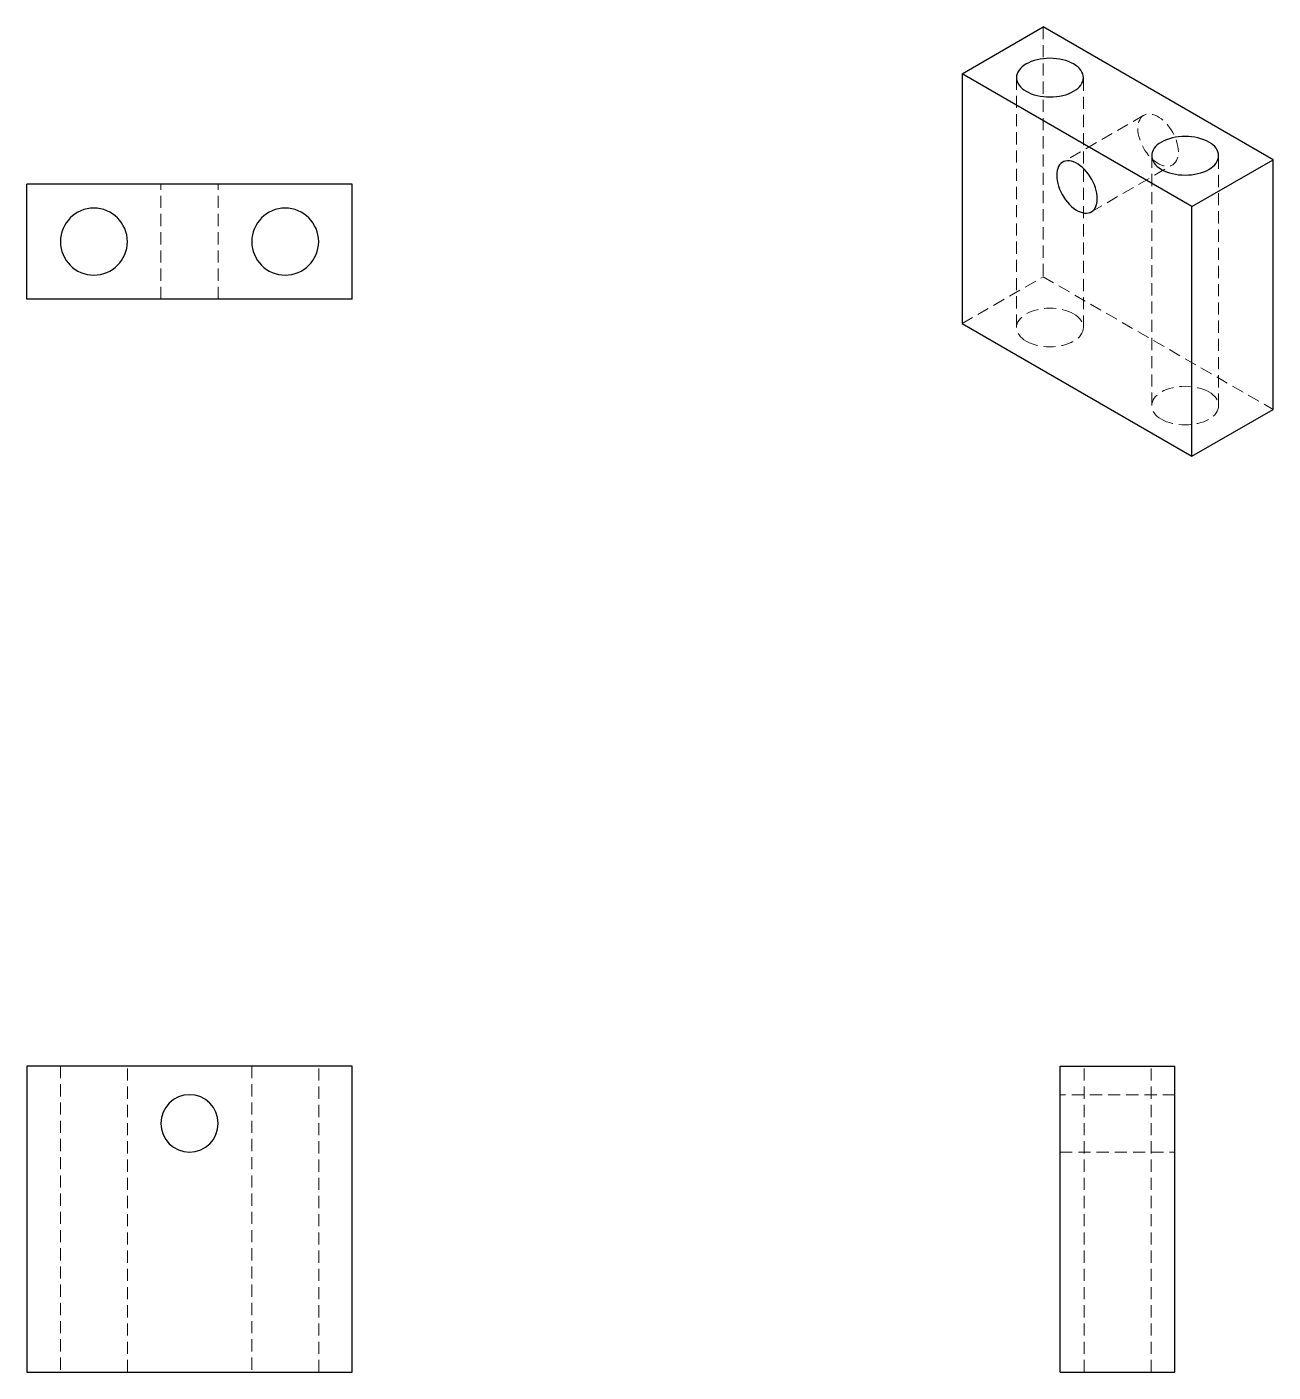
# Model space of a CAD drawing. Header units: millimetres. Extents: x 355 to 486, y 227 to 367.
import ezdxf

# ---------------------------------------------------------------- set-up
doc = ezdxf.new("R2010")
doc.units = ezdxf.units.MM
doc.linetypes.add('HIDDEN', pattern=[1.905, 1.27, -0.635])

msp = doc.modelspace()

# ---------------------------------------------------------------- linework, layer by layer
at = {"color": 7, "linetype": 'Continuous', "lineweight": 25}
for p, q in [((453.12, 362.43), (461.6, 367.33)), ((485.64, 353.45), (461.6, 367.33)), ((453.12, 362.43), (453.12, 336.31)), ((477.16, 348.56), (453.12, 362.43)), ((477.16, 348.56), (485.64, 353.45)), ((485.64, 327.33), (485.64, 353.45)), ((355.36, 338.88), (355.36, 350.88)), ((389.36, 350.88), (355.36, 350.88)), ((389.36, 338.88), (389.36, 350.88)), ((477.16, 322.43), (477.16, 348.56)), ((389.36, 338.88), (355.36, 338.88)), ((453.12, 336.31), (477.16, 322.43)), ((477.16, 322.43), (485.64, 327.33)), ((389.36, 258.67), (355.36, 258.67)), ((355.36, 258.67), (355.36, 226.67)), ((389.36, 226.67), (389.36, 258.67)), ((463.38, 226.67), (463.38, 258.67)), ((463.38, 258.67), (475.38, 258.67)), ((475.38, 226.67), (475.38, 258.67)), ((355.36, 226.67), (389.36, 226.67)), ((463.38, 226.67), (475.38, 226.67))]:
    msp.add_line(p, q, dxfattribs=at)
at = {"color": 7, "linetype": 'HIDDEN', "lineweight": 18}
for p, q in [((461.6, 367.33), (461.6, 341.2)), ((458.81, 362.03), (458.81, 335.9)), ((465.81, 335.9), (465.81, 362.03)), ((472.12, 358.09), (463.64, 353.19)), ((472.95, 353.86), (472.95, 327.73)), ((479.95, 327.73), (479.95, 353.86)), ((466.64, 348), (475.12, 352.9)), ((369.36, 338.88), (369.36, 350.88)), ((375.36, 338.88), (375.36, 350.88)), ((453.12, 336.31), (461.6, 341.2)), ((461.6, 341.2), (485.64, 327.33)), ((358.86, 258.67), (358.86, 226.67)), ((365.86, 226.67), (365.86, 258.67)), ((378.86, 258.67), (378.86, 226.67)), ((385.86, 226.67), (385.86, 258.67)), ((465.88, 226.67), (465.88, 258.67)), ((472.88, 226.67), (472.88, 258.67)), ((475.38, 255.67), (463.38, 255.67)), ((463.38, 249.67), (475.38, 249.67))]:
    msp.add_line(p, q, dxfattribs=at)
at = {"color": 7, "linetype": 'Continuous', "lineweight": 25, "flags": 128}
for points in [[(464.78, 363.46), (464.53, 363.59), (464.25, 363.71), (463.96, 363.81), (463.65, 363.89), (463.32, 363.96), (462.99, 364.01), (462.65, 364.04), (462.31, 364.05), (461.97, 364.04), (461.63, 364.01), (461.29, 363.96), (460.97, 363.89), (460.66, 363.81), (460.36, 363.71), (460.09, 363.59), (459.83, 363.46), (459.6, 363.31), (459.4, 363.15), (459.22, 362.98), (459.08, 362.8), (458.96, 362.61), (458.88, 362.42), (458.83, 362.22), (458.81, 362.03), (458.83, 361.83), (458.88, 361.63), (458.96, 361.44), (459.08, 361.25), (459.22, 361.07), (459.4, 360.9), (459.6, 360.74), (459.83, 360.6)], [(459.83, 360.6), (460.09, 360.46), (460.36, 360.35), (460.66, 360.24), (460.97, 360.16), (461.29, 360.09), (461.63, 360.05), (461.97, 360.02), (462.31, 360.01), (462.65, 360.02), (462.99, 360.05), (463.32, 360.09), (463.65, 360.16), (463.96, 360.24), (464.25, 360.35), (464.53, 360.46), (464.78, 360.6), (465.01, 360.74), (465.22, 360.9), (465.4, 361.07), (465.54, 361.25), (465.66, 361.44), (465.74, 361.63), (465.79, 361.83), (465.81, 362.03), (465.79, 362.22), (465.74, 362.42), (465.66, 362.61), (465.54, 362.8), (465.4, 362.98), (465.22, 363.15), (465.01, 363.31), (464.78, 363.46)], [(478.93, 355.29), (478.67, 355.42), (478.4, 355.54), (478.1, 355.64), (477.79, 355.73), (477.47, 355.8), (477.13, 355.84), (476.79, 355.87), (476.45, 355.88), (476.11, 355.87), (475.77, 355.84), (475.44, 355.8), (475.11, 355.73), (474.8, 355.64), (474.51, 355.54), (474.23, 355.42), (473.98, 355.29), (473.75, 355.14), (473.54, 354.99), (473.36, 354.82), (473.22, 354.64), (473.1, 354.45), (473.02, 354.26), (472.97, 354.06), (472.95, 353.86), (472.97, 353.66), (473.02, 353.47), (473.1, 353.28), (473.22, 353.09), (473.36, 352.91), (473.54, 352.74), (473.75, 352.58), (473.98, 352.43)], [(473.98, 352.43), (474.23, 352.3), (474.51, 352.18), (474.8, 352.08), (475.11, 352), (475.44, 351.93), (475.77, 351.88), (476.11, 351.85), (476.45, 351.84), (476.79, 351.85), (477.13, 351.88), (477.47, 351.93), (477.79, 352), (478.1, 352.08), (478.4, 352.18), (478.67, 352.3), (478.93, 352.43), (479.16, 352.58), (479.36, 352.74), (479.54, 352.91), (479.68, 353.09), (479.8, 353.28), (479.88, 353.47), (479.93, 353.66), (479.95, 353.86), (479.93, 354.06), (479.88, 354.26), (479.8, 354.45), (479.68, 354.64), (479.54, 354.82), (479.36, 354.99), (479.16, 355.14), (478.93, 355.29)], [(467.26, 349.37), (467.25, 349.64), (467.21, 349.93), (467.15, 350.22), (467.06, 350.51), (466.96, 350.81), (466.83, 351.1), (466.68, 351.39), (466.51, 351.67), (466.33, 351.94), (466.13, 352.19), (465.92, 352.42), (465.7, 352.63), (465.48, 352.82), (465.25, 352.98), (465.02, 353.11), (464.79, 353.21), (464.57, 353.28), (464.35, 353.33), (464.14, 353.33), (463.95, 353.31), (463.76, 353.26), (463.6, 353.17), (463.45, 353.05), (463.32, 352.91), (463.21, 352.74), (463.13, 352.54), (463.07, 352.32), (463.03, 352.08), (463.02, 351.82)], [(463.02, 351.82), (463.03, 351.55), (463.07, 351.27), (463.13, 350.97), (463.21, 350.68), (463.32, 350.38), (463.45, 350.09), (463.6, 349.8), (463.76, 349.52), (463.95, 349.26), (464.14, 349.01), (464.35, 348.77), (464.57, 348.56), (464.79, 348.38), (465.02, 348.22), (465.25, 348.08), (465.48, 347.98), (465.7, 347.91), (465.92, 347.87), (466.13, 347.86), (466.33, 347.88), (466.51, 347.94), (466.68, 348.02), (466.83, 348.14), (466.96, 348.28), (467.06, 348.46), (467.15, 348.65), (467.21, 348.87), (467.25, 349.11), (467.26, 349.37)]]:
    msp.add_lwpolyline(points, dxfattribs=at)
at = {"color": 7, "linetype": 'HIDDEN', "lineweight": 18, "flags": 128}
for points in [[(475.74, 354.27), (475.73, 354.54), (475.69, 354.83), (475.63, 355.12), (475.55, 355.41), (475.44, 355.71), (475.31, 356), (475.16, 356.29), (475, 356.57), (474.81, 356.83), (474.62, 357.09), (474.41, 357.32), (474.19, 357.53), (473.97, 357.71), (473.74, 357.87), (473.51, 358.01), (473.28, 358.11), (473.06, 358.18), (472.84, 358.22), (472.63, 358.23), (472.43, 358.21), (472.25, 358.15), (472.08, 358.07), (471.93, 357.95), (471.8, 357.81), (471.7, 357.63), (471.61, 357.44), (471.55, 357.22), (471.51, 356.98), (471.5, 356.72)], [(471.5, 356.72), (471.51, 356.45), (471.55, 356.16), (471.61, 355.87), (471.7, 355.58), (471.8, 355.28), (471.93, 354.99), (472.08, 354.7), (472.25, 354.42), (472.43, 354.15), (472.63, 353.9), (472.84, 353.67), (473.06, 353.46), (473.28, 353.28), (473.51, 353.11), (473.74, 352.98), (473.97, 352.88), (474.19, 352.81), (474.41, 352.77), (474.62, 352.76), (474.81, 352.78), (475, 352.83), (475.16, 352.92), (475.31, 353.04), (475.44, 353.18), (475.55, 353.35), (475.63, 353.55), (475.69, 353.77), (475.73, 354.01), (475.74, 354.27)], [(464.78, 337.33), (464.53, 337.46), (464.25, 337.58), (463.96, 337.68), (463.65, 337.76), (463.32, 337.83), (462.99, 337.88), (462.65, 337.91), (462.31, 337.92), (461.97, 337.91), (461.63, 337.88), (461.29, 337.83), (460.97, 337.76), (460.66, 337.68), (460.36, 337.58), (460.09, 337.46), (459.83, 337.33), (459.6, 337.18), (459.4, 337.02), (459.22, 336.85), (459.08, 336.67), (458.96, 336.48), (458.88, 336.29), (458.83, 336.1), (458.81, 335.9), (458.83, 335.7), (458.88, 335.5), (458.96, 335.31), (459.08, 335.12), (459.22, 334.94), (459.4, 334.77), (459.6, 334.62), (459.83, 334.47)], [(459.83, 334.47), (460.09, 334.34), (460.36, 334.22), (460.66, 334.12), (460.97, 334.03), (461.29, 333.96), (461.63, 333.92), (461.97, 333.89), (462.31, 333.88), (462.65, 333.89), (462.99, 333.92), (463.32, 333.96), (463.65, 334.03), (463.96, 334.12), (464.25, 334.22), (464.53, 334.34), (464.78, 334.47), (465.01, 334.62), (465.22, 334.77), (465.4, 334.94), (465.54, 335.12), (465.66, 335.31), (465.74, 335.5), (465.79, 335.7), (465.81, 335.9), (465.79, 336.1), (465.74, 336.29), (465.66, 336.48), (465.54, 336.67), (465.4, 336.85), (465.22, 337.02), (465.01, 337.18), (464.78, 337.33)], [(478.93, 329.16), (478.67, 329.3), (478.4, 329.41), (478.1, 329.52), (477.79, 329.6), (477.47, 329.67), (477.13, 329.71), (476.79, 329.74), (476.45, 329.75), (476.11, 329.74), (475.77, 329.71), (475.44, 329.67), (475.11, 329.6), (474.8, 329.52), (474.51, 329.41), (474.23, 329.3), (473.98, 329.16), (473.75, 329.02), (473.54, 328.86), (473.36, 328.69), (473.22, 328.51), (473.1, 328.32), (473.02, 328.13), (472.97, 327.93), (472.95, 327.73), (472.97, 327.54), (473.02, 327.34), (473.1, 327.15), (473.22, 326.96), (473.36, 326.78), (473.54, 326.61), (473.75, 326.45), (473.98, 326.3)], [(473.98, 326.3), (474.23, 326.17), (474.51, 326.05), (474.8, 325.95), (475.11, 325.87), (475.44, 325.8), (475.77, 325.75), (476.11, 325.72), (476.45, 325.71), (476.79, 325.72), (477.13, 325.75), (477.47, 325.8), (477.79, 325.87), (478.1, 325.95), (478.4, 326.05), (478.67, 326.17), (478.93, 326.3), (479.16, 326.45), (479.36, 326.61), (479.54, 326.78), (479.68, 326.96), (479.8, 327.15), (479.88, 327.34), (479.93, 327.54), (479.95, 327.73), (479.93, 327.93), (479.88, 328.13), (479.8, 328.32), (479.68, 328.51), (479.54, 328.69), (479.36, 328.86), (479.16, 329.02), (478.93, 329.16)]]:
    msp.add_lwpolyline(points, dxfattribs=at)
at = {"color": 7, "linetype": 'Continuous', "lineweight": 25}
for centre, radius, start, end in [((362.36, 344.88), 3.5, 90, 270), ((362.36, 344.88), 3.5, 270, 90), ((382.36, 344.88), 3.5, 90, 270), ((382.36, 344.88), 3.5, 270, 90), ((372.36, 252.67), 3, 0, 180), ((372.36, 252.67), 3, 180, 0)]:
    msp.add_arc(centre, radius, start, end, dxfattribs=at)

doc.saveas('drawing.dxf')
